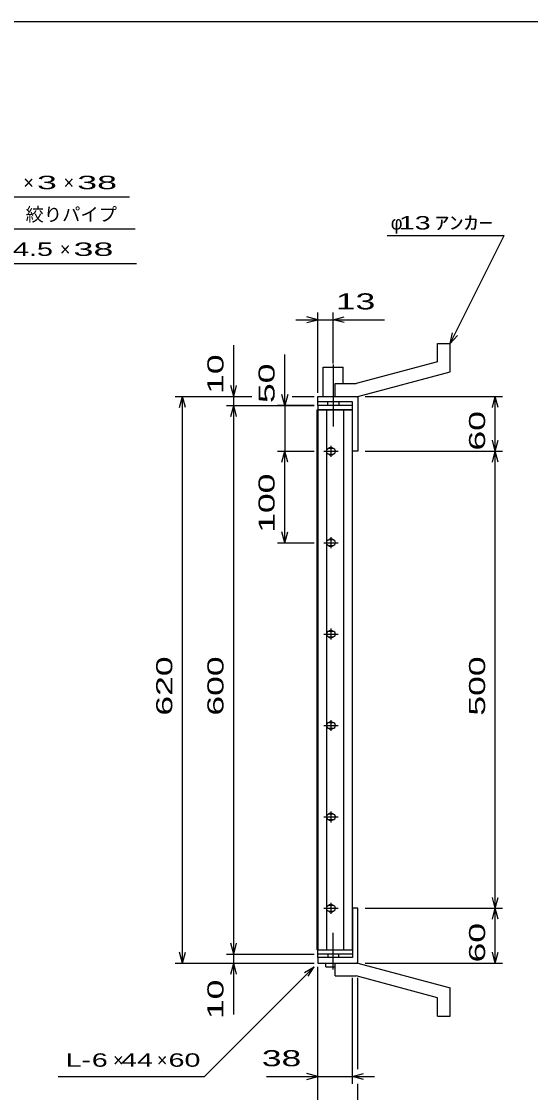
# Model space of a CAD drawing. Units: millimetres, scale not verified. Extents: x -1456 to 1389, y -1026 to 839.
# Drawn here: x -483 to 74, y -333 to 839 of the extents above; entities that cross this region are included whole.
import ezdxf
from ezdxf.enums import TextEntityAlignment as Align

# ---------------------------------------------------------------- set-up
doc = ezdxf.new("R2010")
doc.units = ezdxf.units.MM
doc.header["$LTSCALE"] = 8
doc.linetypes.add('LONG_DASHED_DOTTED', pattern=[15.25, 12, -1.5, 0.25, -1.5])
for name, color, linetype, lineweight in [('0_2', 150, 'Continuous', 25), ('16', 3, 'Continuous', 25), ('19', 6, 'Continuous', 25), ('22', 4, 'Continuous', 25)]:
    doc.layers.add(name, color=color, linetype=linetype, lineweight=lineweight)
doc.styles.add('ベクトル', font='')
doc.styles.get('ベクトル').set_extended_font_data('ベクトル')

msp = doc.modelspace()

# ---------------------------------------------------------------- linework, layer by layer
at = {"layer": '0_2'}
msp.add_line((-1379.2, 838.8), (1388.8, 838.8), dxfattribs=at)
at = {"layer": '16'}
for p, q in [((-159.7, -177), (-159.7, 414)), ((-159.7, 414), (-159, 414)), ((-121, 418.5), (-159, 418.5)), ((-159, 418.5), (-159, 414)), ((-159, 414), (-121, 414)), ((-159, 414), (-159, -177)), ((-121, 414), (-159, 414)), ((-149.5, 414), (-149.5, -177)), ((-130.5, -177), (-130.5, 414)), ((-121, 414), (-121, 418.5)), ((-121, -177), (-121, 414)), ((-152.5, 368.5), (-136.5, 368.5)), ((-142.5, 371.5), (-146.5, 371.5)), ((-146.5, 365.5), (-142.5, 365.5)), ((-144.5, 374.5), (-144.5, 362.5)), ((-142.5, 271.5), (-146.5, 271.5)), ((-144.5, 274.5), (-144.5, 262.5)), ((-152.5, 268.5), (-136.5, 268.5)), ((-146.5, 265.5), (-142.5, 265.5)), ((-152.5, 168.5), (-136.5, 168.5)), ((-142.5, 171.5), (-146.5, 171.5)), ((-146.5, 165.5), (-142.5, 165.5)), ((-144.5, 174.5), (-144.5, 162.5)), ((-142.5, 71.5), (-146.5, 71.5)), ((-144.5, 74.5), (-144.5, 62.5)), ((-152.5, 68.5), (-136.5, 68.5)), ((-146.5, 65.5), (-142.5, 65.5)), ((-152.5, -31.5), (-136.5, -31.5)), ((-142.5, -28.5), (-146.5, -28.5)), ((-146.5, -34.5), (-142.5, -34.5)), ((-144.5, -25.5), (-144.5, -37.5)), ((-142.5, -128.5), (-146.5, -128.5)), ((-144.5, -125.5), (-144.5, -137.5)), ((-152.5, -131.5), (-136.5, -131.5)), ((-146.5, -134.5), (-142.5, -134.5)), ((-159, -177), (-159.7, -177)), ((-159, -177), (-121, -177)), ((-159, -181.5), (-159, -177)), ((-159, -177), (-121, -177)), ((-121, -181.5), (-159, -181.5)), ((-121, -177), (-121, -181.5))]:
    msp.add_line(p, q, dxfattribs=at)
for centre, radius, start, end in [((-146.5, 368.5), 3, 90, 270), ((-144.5, 368.5), 4, 46.6, 133.4), ((-144.5, 368.5), 4, 226.6, 313.4), ((-142.5, 368.5), 3, 270, 90), ((-146.5, 268.5), 3, 90, 270), ((-144.5, 268.5), 4, 46.6, 133.4), ((-142.5, 268.5), 3, 270, 90), ((-144.5, 268.5), 4, 226.6, 313.4), ((-146.5, 168.5), 3, 90, 270), ((-144.5, 168.5), 4, 46.6, 133.4), ((-144.5, 168.5), 4, 226.6, 313.4), ((-142.5, 168.5), 3, 270, 90), ((-146.5, 68.5), 3, 90, 270), ((-144.5, 68.5), 4, 46.6, 133.4), ((-142.5, 68.5), 3, 270, 90), ((-144.5, 68.5), 4, 226.6, 313.4), ((-146.5, -31.5), 3, 90, 270), ((-144.5, -31.5), 4, 46.6, 133.4), ((-144.5, -31.5), 4, 226.6, 313.4), ((-142.5, -31.5), 3, 270, 90), ((-146.5, -131.5), 3, 90, 270), ((-144.5, -131.5), 4, 46.6, 133.4), ((-142.5, -131.5), 3, 270, 90), ((-144.5, -131.5), 4, 226.6, 313.4)]:
    msp.add_arc(centre, radius, start, end, dxfattribs=at)
at = {"layer": '19'}
for p, q in [((-28, 486.5), (-14, 486.5)), ((-28, 466.5), (-28, 486.5)), ((-14, 455.5), (-14, 486.5)), ((-153, 428.5), (-153, 460.5)), ((-153, 460.5), (-131, 460.5)), ((-131, 442.5), (-131, 460.5)), ((-28, 466.5), (-117, 442.5)), ((-115, 428.5), (-14, 455.5)), ((-140, 442.5), (-117, 442.5)), ((-140, 428.5), (-140, 442.5)), ((-159, 418.5), (-159, 428.5)), ((-159, 422.5), (-159, 428.5)), ((-159, 428.5), (-116, 428.5)), ((-121, 422.5), (-159, 422.5)), ((-148, 418.5), (-148, 422.5)), ((-140, 428.5), (-115, 428.5)), ((-136, 422.5), (-136, 418.5)), ((-121, 368.5), (-121, 422.5)), ((-116, 428.5), (-115, 427.5)), ((-115, 427.5), (-115, 368.5)), ((-115, 368.5), (-121, 368.5)), ((-115, -131.5), (-121, -131.5)), ((-121, -131.5), (-121, -185.5)), ((-115, -190.5), (-115, -131.5)), ((-159, -185.5), (-159, -175.5)), ((-159, -185.5), (-159, -191.5)), ((-121, -185.5), (-159, -185.5)), ((-148, -181.5), (-148, -185.5)), ((-136, -185.5), (-136, -181.5)), ((-159, -191.5), (-116, -191.5)), ((-150, -195.5), (-150, -191.5)), ((-150, -195.5), (-140, -195.5)), ((-140, -191.5), (-115, -191.5)), ((-140, -205.5), (-140, -191.5)), ((-116, -191.5), (-115, -190.5)), ((-115, -191.5), (-14, -218.5)), ((-140, -205.5), (-117, -205.5)), ((-28, -229.5), (-117, -205.5)), ((-14, -249.5), (-14, -218.5)), ((-28, -249.5), (-28, -229.5)), ((-28, -249.5), (-14, -249.5))]:
    msp.add_line(p, q, dxfattribs=at)
at = {"layer": '19', "linetype": 'LONG_DASHED_DOTTED'}
for p, q in [((-142, 463.5), (-142, 395.5)), ((-142, -198.5), (-142, -158.5))]:
    msp.add_line(p, q, dxfattribs=at)
at = {"layer": '22'}
for p, q in [((-733.2, 647), (-365.2, 647)), ((-710.8, 612), (-358.8, 612)), ((-83, 604.5), (45, 604.5)), ((-14, 486.5), (45, 604.5)), ((-693.2, 574), (-357.2, 574)), ((-159, 512.5), (-171, 515.7)), ((-159, 432.5), (-159, 520.5)), ((-142, 464.5), (-142, 520.5)), ((-142, 512.5), (-130, 515.7)), ((-183, 512.5), (-159, 512.5)), ((-171, 509.3), (-159, 512.5)), ((-159, 512.5), (-142, 512.5)), ((-130, 509.3), (-142, 512.5)), ((-142, 512.5), (-86, 512.5)), ((-14, 486.5), (-11.6, 498.2)), ((-14, 486.5), (-6, 495.3)), ((-251, 428.5), (-251, 484.5)), ((-195, 418.5), (-195, 474.5)), ((-251, 428.5), (-254.2, 440.5)), ((-251, 428.5), (-247.8, 440.5)), ((-315, 428.5), (-231, 428.5)), ((-310.2, 416.5), (-307, 428.5)), ((-303.8, 416.5), (-307, 428.5)), ((-307, -191.5), (-307, 428.5)), ((-259, 428.5), (-231, 428.5)), ((-251, 418.5), (-251, 428.5)), ((-195, 418.5), (-198.2, 430.5)), ((-191.8, 430.5), (-195, 418.5)), ((-187, 428.5), (-163, 428.5)), ((-187, 428.5), (-163, 428.5)), ((-107, 428.5), (43.4, 428.5)), ((32.2, 416.5), (35.4, 428.5)), ((38.6, 416.5), (35.4, 428.5)), ((35.4, 368.5), (35.4, 428.5)), ((-259, 418.5), (-163, 418.5)), ((-254.2, 406.5), (-251, 418.5)), ((-247.8, 406.5), (-251, 418.5)), ((-251, -181.5), (-251, 418.5)), ((-163, 418.5), (-203, 418.5)), ((-195, 418.5), (-195, 368.5)), ((35.4, 368.5), (32.2, 380.5)), ((35.4, 368.5), (38.6, 380.5)), ((-203, 368.5), (-163, 368.5)), ((-198.2, 356.5), (-195, 368.5)), ((-191.8, 356.5), (-195, 368.5)), ((-195, 268.5), (-195, 368.5)), ((-107, 368.5), (43.4, 368.5)), ((32.2, 356.5), (35.4, 368.5)), ((38.6, 356.5), (35.4, 368.5)), ((35.4, -131.5), (35.4, 368.5)), ((-195, 268.5), (-198.2, 280.5)), ((-195, 268.5), (-191.8, 280.5)), ((-203, 268.5), (-163, 268.5)), ((35.4, -131.5), (32.2, -119.5)), ((35.4, -131.5), (38.6, -119.5)), ((-107, -131.5), (43.4, -131.5)), ((32.2, -143.5), (35.4, -131.5)), ((38.6, -143.5), (35.4, -131.5)), ((35.4, -191.5), (35.4, -131.5)), ((-251, -181.5), (-254.2, -169.5)), ((-251, -181.5), (-247.8, -169.5)), ((-307, -191.5), (-310.2, -179.5)), ((-307, -191.5), (-303.8, -179.5)), ((-259, -181.5), (-163, -181.5)), ((-251, -191.5), (-251, -181.5)), ((35.4, -191.5), (32.2, -179.5)), ((35.4, -191.5), (38.6, -179.5)), ((-315, -191.5), (-163, -191.5)), ((-283, -315.5), (-163, -195.5)), ((-259, -191.5), (-163, -191.5)), ((-254.2, -203.5), (-251, -191.5)), ((-247.8, -203.5), (-251, -191.5)), ((-251, -247.5), (-251, -191.5)), ((-173.4, -201.9), (-163, -195.5)), ((-169.4, -205.9), (-163, -195.5)), ((-159, -323.5), (-159, -195.5)), ((-159, -379.5), (-159, -195.5)), ((-107, -191.5), (43.4, -191.5)), ((-121, -323.5), (-121, -207.7)), ((-115, -307.5), (-115, -207.7)), ((-443, -315.5), (-283, -315.5)), ((-215, -315.5), (-159, -315.5)), ((-159, -315.5), (-171, -312.3)), ((-171, -318.7), (-159, -315.5)), ((-159, -315.5), (-121, -315.5)), ((-121, -315.5), (-109, -312.3)), ((-109, -318.7), (-121, -315.5)), ((-121, -315.5), (-97, -315.5)), ((-115, -379.5), (-115, -323.5))]:
    msp.add_line(p, q, dxfattribs=at)

# ---------------------------------------------------------------- texts
at = {"layer": '22', "color": 2, "style": 'ベクトル'}
for s, height, width, p in [(' 3 ', 14.66, 2, (-477.2, 662.6)), (' 38 ', 14.66, 2, (-433.2, 662.6)), (' 13 ', 14.66, 1.6, (-79, 618.5)), ('ｱﾝｶｰ', 14.66, 1.6, (-31, 618.5)), (' 4.5 ', 14.66, 1.6, (-501.2, 589.6)), (' 38 ', 14.66, 2, (-437.2, 589.6)), (' 13', 17.6, 1.65, (-150, 532.5)), ('L-', 14.66, 1.6, (-435, -297.5)), (' 6 ', 14.66, 1.6, (-415, -297.5)), (' 44 ', 14.66, 1.6, (-383, -297.5)), (' 60 ', 14.66, 1.6, (-331, -297.5)), (' 38 ', 17.6, 1.65, (-231, -295.5))]:
    msp.add_text(s, height=height, dxfattribs=dict(at, width=width)).set_placement(p, align=Align.MIDDLE_LEFT)
for s, height, p in [('×', 14.7, (-481.2, 662.6)), ('×', 14.7, (-437.2, 662.6)), ('絞りパイプ', 14.66, (-478.8, 627.6)), ('φ', 14.7, (-79, 618.5)), ('×', 14.7, (-441.2, 589.6)), ('×', 14.7, (-383, -297.5)), ('×', 14.7, (-335, -297.5))]:
    msp.add_text(s, height=height, dxfattribs=at).set_placement(p, align=Align.MIDDLE_LEFT)
at = {"layer": '22', "color": 2, "style": 'ベクトル', "width": 1.65}
for s, p in [(' 10 ', (-271, 420.5)), (' 50 ', (-215, 410.5)), (' 60 ', (15.4, 358.5)), (' 100 ', (-215, 268.5)), (' 620 ', (-327, 68.5)), (' 600 ', (-271, 68.5)), (' 500 ', (15.4, 68.5)), (' 60 ', (15.4, -201.5)), (' 10 ', (-271, -263.5))]:
    msp.add_text(s, height=17.6, rotation=90, dxfattribs=at).set_placement(p, align=Align.MIDDLE_LEFT)

doc.saveas('drawing.dxf')
